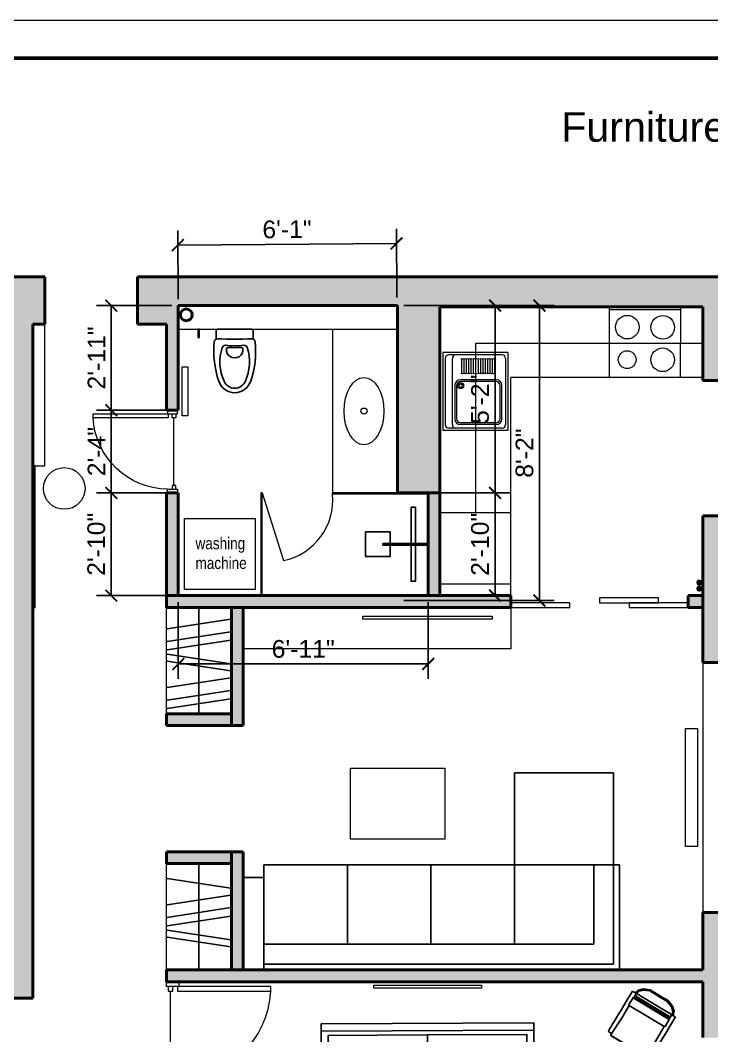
# Model space of a CAD drawing. Header units: millimetres. Extents: x -113694 to 67403, y -186630 to 63734.
# Drawn here: x 4391 to 10243, y -181784 to -173191 of the extents above; entities that cross this region are included whole.
import ezdxf

# ---------------------------------------------------------------- set-up
doc = ezdxf.new("R2010")
doc.units = ezdxf.units.MM
doc.header["$PDMODE"] = 3
doc.linetypes.add('ACAD_ISO03W100', pattern=[30, 12, -18])
for name, color, linetype, lineweight in [('0.5', 7, 'Continuous', 50), ('01 прерыпистая', 150, 'ACAD_ISO03W100', 20), ('DVERI', 11, 'Continuous', 13), ('LEST', 32, 'Continuous', 15), ('MEBLEA', 5, 'Continuous', 18), ('STEN', 7, 'Continuous', 40)]:
    doc.layers.add(name, color=color, linetype=linetype, lineweight=lineweight)
doc.layers.add('mebel', color=5, linetype='Continuous')
doc.layers.add('RAZMER', color=7, linetype='Continuous')
doc.styles.get("Standard").update_dxf_attribs({"font": 'arial.ttf'})
doc.dimstyles.new('Copy(2) of ISO-25', dxfattribs={"dimtxt": 150, "dimasz": 100, "dimexe": 125, "dimexo": 55, "dimgap": 50, "dimtad": 1, "dimdec": 0, "dimlfac": 0.03937, "dimlunit": 4, "dimtxsty": 'Standard', "dimblk": 'ARCHTICK', "dimcen": 200, "dimadec": 0, "dimazin": 0, "dimtfac": 1, "dimtdec": 0, "dimtmove": 1, "dimatfit": 3, "dimfxl": 1, "dimarcsym": 0})

# ---------------------------------------------------------------- blocks, each defined once
blk = doc.blocks.new('К')
at = {"layer": 'mebel'}
for p, q in [((2793.3, -707.9), (3093.3, -707.9)), ((2793.3, -1107.9), (2793.3, -707.9)), ((2793.3, -707.9), (3093.3, -707.9)), ((3093.3, -707.9), (3093.3, -1107.9)), ((3032.9, -1107.9), (1132.9, -1107.9)), ((1132.9, -1107.9), (1132.9, -2907.9)), ((3093.3, -1107.9), (2793.3, -1107.9)), ((3093.3, -1107.9), (2793.3, -1107.9)), ((3004.8, -1468.8), (2951.2, -1467.9)), ((2980.4, -1518.5), (3004.8, -1468.8)), ((2918.2, -1988.8), (2867.2, -1972.2)), ((2911.2, -1933.9), (2918.2, -1988.8)), ((2918.2, -2027.1), (2867.2, -2043.6)), ((2911.2, -2082), (2918.2, -2027.1)), ((3004.8, -2547.1), (2951.2, -2547.9)), ((2980.4, -2497.4), (3004.8, -2547.1)), ((2775.2, -2605.9), (2478, -2848.5)), ((2478, -2848.5), (2478, -2605.9)), ((2775.2, -2605.9), (2478, -2605.9)), ((1132.9, -2907.9), (3032.9, -2907.9)), ((2793.3, -2907.9), (3093.3, -2907.9)), ((2793.3, -3307.9), (2793.3, -2907.9)), ((2793.3, -2907.9), (3093.3, -2907.9)), ((3093.3, -2907.9), (3093.3, -3307.9)), ((3093.3, -3307.9), (2793.3, -3307.9))]:
    blk.add_line(p, q, dxfattribs=at)
for points in [[(1132.9, -2907.9), (1072.5, -2907.9), (1072.5, -1107.9), (1132.9, -1107.9)], [(3032.9, -2907.9), (3093.3, -2907.9), (3093.3, -1107.9), (3032.9, -1107.9)]]:
    blk.add_lwpolyline(points, close=True, dxfattribs=at)
for points in [[(2775.2, -1167.7), (2775.2, -2007.9), (1170.5, -2007.9), (1170.5, -1167.7), (2775.2, -1167.7)], [(2775.2, -2605.9), (2775.2, -2007.9), (1170.5, -2007.9), (1170.5, -2848.5), (2478, -2848.5)]]:
    blk.add_lwpolyline(points, dxfattribs=at)
for centre, start, end in [((2640.7, -2073.9), 62.87085, 78.61121), ((2307.8, -1624.2), 332.87085, 8.9344), ((2769.9, -1298.3), 270.44207, 278.21409), ((2769.9, -2717.5), 81.78591, 89.55793), ((2307.8, -2391.6), 351.0656, 27.12915), ((2640.7, -1942), 281.38879, 297.12915)]:
    blk.add_arc(centre, 680.9, start, end, dxfattribs=at)
blk = doc.blocks.new('*U298')
at = {"color": 132, "lineweight": 13}
for p, q in [((40.4, 53.3), (0, 53.3)), ((0, 53.3), (0, -53.3)), ((40.4, -43.6), (40.4, 53.3)), ((80.7, 16.9), (807, 16.9)), ((807, 37.1), (807, -3.2)), ((847.4, 37.1), (807, 37.1)), ((847.4, -3.2), (847.4, 37.1)), ((887.7, 53.3), (887.7, -53.3)), ((0, -53.3), (40.4, -53.3)), ((807, -3.2), (847.4, -3.2)), ((887.7, -53.3), (847.4, -53.3)), ((807, -850.6), (847.4, -850.6))]:
    blk.add_line(p, q, dxfattribs=at)
at = {"color": 132, "lineweight": 13, "extrusion": (0, 0, -1)}
for p, q in [((40.4, -3.2), (40.4, 37.1)), ((40.4, 37.1), (80.7, 37.1)), ((80.7, 37.1), (80.7, -3.2)), ((847.4, -53.3), (847.4, 53.3)), ((847.4, 53.3), (887.7, 53.3)), ((80.7, -3.2), (40.4, -3.2)), ((807, -43.6), (807, -850.6)), ((847.4, -43.6), (807, -43.6)), ((847.4, -850.6), (847.4, -43.6))]:
    blk.add_line(p, q, dxfattribs=at)
at = {"color": 132, "lineweight": 13}
blk.add_arc((849.3, -42.7), 809, 180.74978, 267.00362, dxfattribs=at)
blk = doc.blocks.new('m_62')
for p, q in [((-20.299363, 4.335547), (-24.12368, -12.513614)), ((-23.761814, 3.658938), (-21.992796, 4.925037)), ((-23.394215, 3.299642), (-21.807545, 4.445815)), ((-21.992796, 4.925037), (-20.127004, 5.137825)), ((-21.807545, 4.445815), (-20.244825, 4.618788)), ((-20.276588, 4.478812), (-20.308619, 4.337645)), ((-20.308619, 4.337645), (-20.286768, 4.332662)), ((-19.903665, 6.121826), (-20.276588, 4.478812)), ((-20.106518, 4.463124), (-18.4511, 4.086495)), ((-19.871604, 6.262994), (-19.903665, 6.121826)), ((-17.497611, 5.722857), (-19.871604, 6.262994)), ((-15.167945, 5.192828), (-17.497611, 5.722857)), ((-12.908619, 4.678774), (-15.167945, 5.192828)), ((-10.745632, 4.186654), (-12.908619, 4.678774)), ((-26.133573, -1.707077), (-25.478005, 1.160455)), ((-25.632298, -1.821136), (-25.007057, 0.954247)), ((-25.478005, 1.160455), (-23.761814, 3.658938)), ((-25.007057, 0.954247), (-23.394215, 3.299642)), ((-19.303566, 3.727436), (-22.972339, -12.436414)), ((-22.53794, -12.780619), (-18.763256, 3.849864)), ((-22.488576, -12.790489), (-18.709033, 3.861404)), ((-18.332082, 4.170895), (-22.277712, -13.212705)), ((-18.446558, 3.80168), (-22.226101, -12.850213)), ((-22.015237, -13.272428), (-18.069631, 4.111195)), ((-18.763256, 3.849864), (-19.303566, 3.727436)), ((-18.763256, 3.849864), (-18.714183, 3.838706)), ((-18.709033, 3.861404), (-18.446558, 3.80168)), ((-18.446558, 3.80168), (-18.417382, 3.795052)), ((-18.378001, -14.099979), (-14.432376, 3.283644)), ((-18.069631, 4.111195), (-18.332082, 4.170895)), ((-14.432376, 3.283644), (-18.069631, 4.111195)), ((-14.860838, 3.381109), (-14.804202, 3.368235)), ((-14.493459, 3.014588), (-8.815014, 1.722646)), ((-8.720141, 3.725815), (-10.745632, 4.186654)), ((-8.815014, 1.722646), (0, 0)), ((-6.869214, 3.304696), (-8.720141, 3.725815)), ((-5.212718, 2.927804), (-6.869214, 3.304696)), ((-5.212718, 2.927804), (-0.590282, 1.876116)), ((0, 0), (-3.94563, -17.383623)), ((-0.478708, 1.702285), (-0.822609, 0.187159)), ((-0.590282, 1.876116), (-0.478708, 1.702285)), ((0.022948, -0.005221), (0, 0)), ((-27.44075, -7.490015), (-26.133573, -1.707077)), ((-26.924434, -7.513949), (-25.632298, -1.821136)), ((-3.922683, -17.388844), (0.022948, -0.005221)), ((-0.059813, -0.38166), (-3.839355, -17.033577)), ((-3.816384, -17.038798), (-0.036841, -0.386882)), ((-0.036841, -0.386882), (-0.062352, -0.381064)), ((-0.062352, -0.381064), (-0.059813, -0.38166)), ((-0.059813, -0.38166), (-0.036841, -0.386882)), ((-27.44075, -7.490015), (-26.906567, -10.384226)), ((-26.926857, -7.500863), (-26.427173, -10.199451)), ((-26.906567, -10.384226), (-25.77998, -12.193441)), ((-26.427173, -10.199451), (-25.421047, -11.826253)), ((-25.77998, -12.193441), (-24.261331, -13.088727)), ((-25.421047, -11.826253), (-24.144363, -12.573433)), ((-24.571365, -14.454651), (-24.134349, -12.529325)), ((-24.134349, -12.529325), (-22.221386, -12.964559)), ((-24.12368, -12.513614), (-22.31909, -12.924194)), ((-22.31909, -12.924194), (-23.991429, -12.543702)), ((-23.991429, -12.543702), (-23.298096, -12.70144)), ((-22.972339, -12.436414), (-22.53794, -12.780619)), ((-22.53794, -12.780619), (-22.197365, -12.858128)), ((-22.488576, -12.790489), (-22.226101, -12.850213)), ((-22.197365, -12.856865), (-22.488576, -12.790489)), ((-22.226101, -12.850213), (-22.197365, -12.856865)), ((-22.197365, -14.994788), (-24.571365, -14.454651)), ((-22.277712, -13.212705), (-18.378001, -14.099979)), ((-19.8677, -15.524816), (-22.197365, -14.994788)), ((-17.60835, -16.038871), (-19.8677, -15.524816)), ((-18.378001, -14.099979), (-18.788427, -14.006591)), ((-18.321681, -13.851809), (-12.642336, -15.143967)), ((-15.445387, -16.530991), (-17.60835, -16.038871)), ((-13.419896, -16.99183), (-15.445387, -16.530991)), ((-11.568945, -17.412949), (-13.419896, -16.99183)), ((-12.642336, -15.143967), (-3.922683, -17.388844)), ((-3.841918, -17.032981), (-3.816384, -17.038798)), ((-9.912449, -17.789841), (-11.568945, -17.412949)), ((-8.470291, -18.117976), (-9.912449, -17.789841)), ((-7.270682, -18.390894), (-8.470291, -18.117976)), ((-6.334716, -18.603849), (-7.270682, -18.390894)), ((-5.671483, -18.754721), (-6.334716, -18.603849)), ((-5.290013, -18.841529), (-5.671483, -18.754721)), ((-5.114382, -18.733025), (-5.290013, -18.841529)), ((-4.765749, -17.197013), (-5.114382, -18.733025))]:
    blk.add_line(p, q)
blk = doc.blocks.new('WC_PLAN')
for p, q in [((0, 144.6), (0, -144.6)), ((83.3, 156.2), (11.7, 156.2)), ((83.3, -156.2), (11.7, -156.2))]:
    blk.add_line(p, q)
for centre, radius, start, end in [((108.2, 146.5), 26.7, 95.72756, 181.45303), ((185.1, -620.5), 797.6, 71.42741, 95.72756), ((11.7, 144.6), 11.7, 90, 180), ((-5667.7, 0), 5751, 358.54697, 1.45303), ((162.2, 80.6), 26.7, 107.68995, 188.45758), ((276.3, -277.1), 402.2, 66.06197, 107.68995), ((393.6, 0), 143, 288.57259, 71.42741), ((399.3, 0), 99, 293.93803, 66.06197), ((-379.8, 0), 521.2, 351.54242, 8.45758), ((168.4, 54.6), 15.6, 94.2036, 187.25196), ((-260.7, 0), 417, 352.74804, 7.25196), ((172.4, 0), 70.4, 265.7964, 94.2036), ((162.2, -80.6), 26.7, 171.54242, 252.31005), ((168.4, -54.6), 15.6, 172.74804, 265.7964), ((11.7, -144.6), 11.7, 180, 270), ((108.2, -146.5), 26.7, 178.54697, 264.27244), ((185.1, 620.5), 797.6, 264.27244, 288.57259), ((276.3, 277.1), 402.2, 252.31005, 293.93803)]:
    blk.add_arc(centre, radius, start, end)
blk = doc.blocks.new('COOKER')
at = {"linetype": 'Continuous'}
h = blk.add_hatch(dxfattribs=at)
h.set_pattern_fill('EMPTY_FILL', color=0, scale=1000000000.0, style=0)
h.set_pattern_definition([(0, (1000000000, 1000000000), (0, 1000000000), [0.01, -1000000000])])
h.paths.add_polyline_path([(-300, 0), (-300, -600), (300, -600), (300, 0)], flags=0)
at = {"layer": 'MEBLEA', "color": 0, "linetype": 'ByBlock'}
for p, q in [((-300, 0), (300, 0)), ((-300, -600), (-300, 0)), ((300, 0), (300, -600)), ((-300, -25), (300, -25)), ((300, -600), (-300, -600))]:
    blk.add_line(p, q, dxfattribs=at)
for centre, radius in [((-150, -175), 100), ((150, -175), 100), ((-150, -450), 75), ((150, -450), 100)]:
    blk.add_circle(centre, radius, dxfattribs=at)
blk = doc.blocks.new('*U301')
at = {"color": 132, "lineweight": 13}
for p, q in [((32.5, 43), (0, 43)), ((0, 43), (0, -43)), ((32.5, -35.1), (32.5, 43)), ((65.1, 13.7), (650.8, 13.7)), ((650.8, 29.9), (650.8, -2.6)), ((683.4, 29.9), (650.8, 29.9)), ((683.4, -2.6), (683.4, 29.9)), ((715.9, 43), (715.9, -43)), ((0, -43), (32.5, -43)), ((650.8, -2.6), (683.4, -2.6)), ((715.9, -43), (683.4, -43)), ((650.8, -686), (683.4, -686))]:
    blk.add_line(p, q, dxfattribs=at)
at = {"color": 132, "lineweight": 13, "extrusion": (0, 0, -1)}
for p, q in [((32.5, -2.6), (32.5, 29.9)), ((32.5, 29.9), (65.1, 29.9)), ((65.1, 29.9), (65.1, -2.6)), ((683.4, -43), (683.4, 43)), ((683.4, 43), (715.9, 43)), ((65.1, -2.6), (32.5, -2.6)), ((650.8, -35.1), (650.8, -686)), ((683.4, -35.1), (650.8, -35.1)), ((683.4, -686), (683.4, -35.1))]:
    blk.add_line(p, q, dxfattribs=at)
at = {"color": 132, "lineweight": 13}
blk.add_arc((684.9, -34.4), 652.4, 180.74978, 267.00362, dxfattribs=at)
blk = doc.blocks.new('_ArchTick')
at = {"color": 0, "linetype": 'ByBlock', "const_width": 0.15}
blk.add_lwpolyline([(-0.5, -0.5), (0.5, 0.5)], dxfattribs=at)
blk = doc.blocks.new('*D345')
at = {"layer": 'Defpoints', "color": 0, "ltscale": 3, "transparency": 16777216}
for p in [(7575.1, -175079.7), (5728.4, -175605.8), (7579.1, -175591.2)]:
    blk.add_point(p, dxfattribs=at)
at = {"layer": 'RAZMER', "color": 0, "lineweight": -2, "ltscale": 3, "transparency": 16777216}
for p, q in [((5727.9, -175550.8), (5723.4, -174969.2)), ((7578.7, -175536.2), (7574.1, -174954.7)), ((5724.3, -175094.2), (7575.1, -175079.7))]:
    blk.add_line(p, q, dxfattribs=at)
at = {"layer": 'RAZMER', "color": 0, "lineweight": -2, "ltscale": 3, "transparency": 16777216, "xscale": 100, "yscale": 100, "zscale": 100}
for p, rotation in [((7575.1, -175079.7), 0.450122999964658), ((5724.3, -175094.2), 180.4501229999646)]:
    blk.add_blockref('_ArchTick', p, dxfattribs=dict(at, rotation=rotation))
at = {"layer": 'RAZMER', "color": 0, "ltscale": 3, "transparency": 16777216, "insert": (6648.7, -174960.4), "char_height": 150, "attachment_point": 5, "rotation": 0.45012}
blk.add_mtext('6\'-1"', dxfattribs=at)
blk = doc.blocks.new('*D346')
at = {"layer": 'Defpoints', "color": 0, "ltscale": 3, "transparency": 16777216}
for p in [(5728.4, -175605.8), (5161.4, -176490.8), (5728.4, -176490.8)]:
    blk.add_point(p, dxfattribs=at)
at = {"layer": 'RAZMER', "color": 0, "lineweight": -2, "ltscale": 3, "transparency": 16777216}
for p, q in [((5673.4, -175605.8), (5036.4, -175605.8)), ((5161.4, -175605.8), (5161.4, -176490.8)), ((5673.4, -176490.8), (5036.4, -176490.8))]:
    blk.add_line(p, q, dxfattribs=at)
at = {"layer": 'RAZMER', "color": 0, "lineweight": -2, "ltscale": 3, "transparency": 16777216, "xscale": 100, "yscale": 100, "zscale": 100}
for p, rotation in [((5161.4, -175605.8), 90), ((5161.4, -176490.8), 270)]:
    blk.add_blockref('_ArchTick', p, dxfattribs=dict(at, rotation=rotation))
at = {"layer": 'RAZMER', "color": 0, "ltscale": 3, "transparency": 16777216, "insert": (5036.1, -176048.3), "char_height": 150, "attachment_point": 5, "rotation": 90}
blk.add_mtext('2\'-11"', dxfattribs=at)
blk = doc.blocks.new('*D347')
at = {"layer": 'Defpoints', "color": 0, "ltscale": 3, "transparency": 16777216}
for p in [(5728.4, -176490.8), (5161.4, -177190.8), (5728.4, -177190.8)]:
    blk.add_point(p, dxfattribs=at)
at = {"layer": 'RAZMER', "color": 0, "lineweight": -2, "ltscale": 3, "transparency": 16777216}
for p, q in [((5673.4, -176490.8), (5036.4, -176490.8)), ((5161.4, -176490.8), (5161.4, -177190.8)), ((5673.4, -177190.8), (5036.4, -177190.8))]:
    blk.add_line(p, q, dxfattribs=at)
at = {"layer": 'RAZMER', "color": 0, "lineweight": -2, "ltscale": 3, "transparency": 16777216, "xscale": 100, "yscale": 100, "zscale": 100}
for p, rotation in [((5161.4, -176490.8), 90), ((5161.4, -177190.8), 270)]:
    blk.add_blockref('_ArchTick', p, dxfattribs=dict(at, rotation=rotation))
at = {"layer": 'RAZMER', "color": 0, "ltscale": 3, "transparency": 16777216, "insert": (5036.1, -176840.8), "char_height": 150, "attachment_point": 5, "rotation": 90}
blk.add_mtext('2\'-4"', dxfattribs=at)
blk = doc.blocks.new('*D348')
at = {"layer": 'Defpoints', "color": 0, "ltscale": 3, "transparency": 16777216}
for p in [(5728.4, -177190.8), (5161.4, -178059.8), (5728.4, -178059.8)]:
    blk.add_point(p, dxfattribs=at)
at = {"layer": 'RAZMER', "color": 0, "lineweight": -2, "ltscale": 3, "transparency": 16777216}
for p, q in [((5673.4, -177190.8), (5036.4, -177190.8)), ((5161.4, -177190.8), (5161.4, -178059.8)), ((5673.4, -178059.8), (5036.4, -178059.8))]:
    blk.add_line(p, q, dxfattribs=at)
at = {"layer": 'RAZMER', "color": 0, "lineweight": -2, "ltscale": 3, "transparency": 16777216, "xscale": 100, "yscale": 100, "zscale": 100}
for p, rotation in [((5161.4, -177190.8), 90), ((5161.4, -178059.8), 270)]:
    blk.add_blockref('_ArchTick', p, dxfattribs=dict(at, rotation=rotation))
at = {"layer": 'RAZMER', "color": 0, "ltscale": 3, "transparency": 16777216, "insert": (5034.8, -177625.3), "char_height": 150, "attachment_point": 5, "rotation": 90}
blk.add_mtext('2\'-10"', dxfattribs=at)
blk = doc.blocks.new('*D349')
at = {"layer": 'Defpoints', "color": 0, "ltscale": 3, "transparency": 16777216}
for p in [(7583.4, -175605.8), (7583.4, -177190.8), (8409.7, -177190.8)]:
    blk.add_point(p, dxfattribs=at)
at = {"layer": 'RAZMER', "color": 0, "lineweight": -2, "ltscale": 3, "transparency": 16777216}
for p, q in [((7638.4, -175605.8), (8534.7, -175605.8)), ((8409.7, -175605.8), (8409.7, -177190.8)), ((7638.4, -177190.8), (8534.7, -177190.8))]:
    blk.add_line(p, q, dxfattribs=at)
at = {"layer": 'RAZMER', "color": 0, "lineweight": -2, "ltscale": 3, "transparency": 16777216, "xscale": 100, "yscale": 100, "zscale": 100}
for p, rotation in [((8409.7, -175605.8), 90), ((8409.7, -177190.8), 270)]:
    blk.add_blockref('_ArchTick', p, dxfattribs=dict(at, rotation=rotation))
at = {"layer": 'RAZMER', "color": 0, "ltscale": 3, "transparency": 16777216, "insert": (8283.1, -176398.3), "char_height": 150, "attachment_point": 5, "rotation": 90}
blk.add_mtext('5\'-2"', dxfattribs=at)
blk = doc.blocks.new('*D350')
at = {"layer": 'Defpoints', "color": 0, "ltscale": 3, "transparency": 16777216}
for p in [(7843.4, -177190.8), (7843.4, -178059.8), (8409.7, -178059.8)]:
    blk.add_point(p, dxfattribs=at)
at = {"layer": 'RAZMER', "color": 0, "lineweight": -2, "ltscale": 3, "transparency": 16777216}
for p, q in [((7898.4, -177190.8), (8534.7, -177190.8)), ((8409.7, -177190.8), (8409.7, -178059.8)), ((7898.4, -178059.8), (8534.7, -178059.8))]:
    blk.add_line(p, q, dxfattribs=at)
at = {"layer": 'RAZMER', "color": 0, "lineweight": -2, "ltscale": 3, "transparency": 16777216, "xscale": 100, "yscale": 100, "zscale": 100}
for p, rotation in [((8409.7, -177190.8), 90), ((8409.7, -178059.8), 270)]:
    blk.add_blockref('_ArchTick', p, dxfattribs=dict(at, rotation=rotation))
at = {"layer": 'RAZMER', "color": 0, "ltscale": 3, "transparency": 16777216, "insert": (8283.1, -177625.3), "char_height": 150, "attachment_point": 5, "rotation": 90}
blk.add_mtext('2\'-10"', dxfattribs=at)
blk = doc.blocks.new('*D351')
at = {"layer": 'Defpoints', "color": 0, "ltscale": 3, "transparency": 16777216}
for p in [(5728.4, -178059.8), (7843.4, -178059.8), (5728.4, -178638.1)]:
    blk.add_point(p, dxfattribs=at)
at = {"layer": 'RAZMER', "color": 0, "lineweight": -2, "ltscale": 3, "transparency": 16777216}
for p, q in [((5728.4, -178114.8), (5728.4, -178763.1)), ((7843.4, -178114.8), (7843.4, -178763.1)), ((7843.4, -178638.1), (5728.4, -178638.1))]:
    blk.add_line(p, q, dxfattribs=at)
at = {"layer": 'RAZMER', "color": 0, "lineweight": -2, "ltscale": 3, "transparency": 16777216, "xscale": 100, "yscale": 100, "zscale": 100, "rotation": 180}
blk.add_blockref('_ArchTick', (5728.4, -178638.1), dxfattribs=at)
at = {"layer": 'RAZMER', "color": 0, "lineweight": -2, "ltscale": 3, "transparency": 16777216, "xscale": 100, "yscale": 100, "zscale": 100}
blk.add_blockref('_ArchTick', (7843.4, -178638.1), dxfattribs=at)
at = {"layer": 'RAZMER', "color": 0, "ltscale": 3, "transparency": 16777216, "insert": (6785.9, -178511.5), "char_height": 150, "attachment_point": 5}
blk.add_mtext('6\'-11"', dxfattribs=at)
blk = doc.blocks.new('*D352')
at = {"layer": 'Defpoints', "color": 0, "ltscale": 3, "transparency": 16777216}
for p in [(7583.4, -175605.8), (7583.4, -178102.1), (8785.8, -178102.1)]:
    blk.add_point(p, dxfattribs=at)
at = {"layer": 'RAZMER', "color": 0, "lineweight": -2, "ltscale": 3, "transparency": 16777216}
for p, q in [((7638.4, -175605.8), (8910.8, -175605.8)), ((8785.8, -175605.8), (8785.8, -178102.1)), ((7638.4, -178102.1), (8910.8, -178102.1))]:
    blk.add_line(p, q, dxfattribs=at)
at = {"layer": 'RAZMER', "color": 0, "lineweight": -2, "ltscale": 3, "transparency": 16777216, "xscale": 100, "yscale": 100, "zscale": 100}
for p, rotation in [((8785.8, -175605.8), 90), ((8785.8, -178102.1), 270)]:
    blk.add_blockref('_ArchTick', p, dxfattribs=dict(at, rotation=rotation))
at = {"layer": 'RAZMER', "color": 0, "ltscale": 3, "transparency": 16777216, "insert": (8659.2, -176853.9), "char_height": 150, "attachment_point": 5, "rotation": 90}
blk.add_mtext('8\'-2"', dxfattribs=at)

msp = doc.modelspace()

# ---------------------------------------------------------------- hatches: boundary and pattern name
at = {"layer": 'MEBLEA'}
h = msp.add_hatch(color=256, dxfattribs=at)
h.set_gradient(color1=(147, 149, 152), color2=(147, 149, 152), tint=1)
h.paths.add_polyline_path([(10468.4, -183118.8), (10168.4, -183118.8), (10168.4, -183700.8), (7846.9, -183700.8), (6946.9, -183704.7), (6545.9, -183706.4), (6545.9, -183706), (6533.3, -183700.8), (5525.4, -183700.8), (5097.4, -183700.8), (4497.4, -183700.8), (4497.4, -182195.8), (4197.4, -182195.8), (4197.4, -183695.8), (3712.4, -183695.8), (-1283.6, -183695.8), (-1283.6, -183322.5), (-1283.6, -183240.8), (-1583.6, -183240.8), (-1583.6, -183995.8), (10468.4, -183995.8)])
h.paths.add_polyline_path([(4497.4, -175762.8), (4597.4, -175762.8), (4597.4, -175362.8), (4197.4, -175362.8), (4197.4, -181165.8), (1024.4, -181165.8), (1024.4, -181465.8), (2705.8, -181465.8), (4497.4, -181465.8)])
h.paths.add_polyline_path([(1024.4, -181165.8), (-1583.6, -181165.8), (-1583.6, -181920.8), (-1283.6, -181920.8), (-1283.6, -181465.8), (1024.4, -181465.8)])
h.paths.add_polyline_path([(10468.4, -175362.8), (5382.4, -175362.8), (5382.4, -175762.8), (5628.4, -175762.8), (5628.4, -176490.8), (5728.4, -176490.8), (5728.4, -175605.8), (7583.4, -175605.8), (7583.4, -177190.8), (7943.4, -177190.8), (7943.4, -175614.8), (9379.7, -175614.8), (9379.7, -175612.3), (9978.5, -175614.8), (10168.4, -175614.8), (10168.4, -176238.8), (10468.4, -176238.8)])
h.paths.add_polyline_path([(5728.4, -177609.8), (5720.4, -177190.8), (5636.4, -177190.8), (5628.4, -177396.1), (5628.4, -178059.8), (5728.4, -178059.8)])
h.paths.add_polyline_path([(8543.4, -178059.8), (5628.4, -178059.8), (5628.4, -178159.8), (6178.4, -178159.8), (8543.4, -178159.8), (8543.4, -178119.8)])
h.paths.add_polyline_path([(6278.4, -178159.8), (6178.4, -178159.8), (6178.4, -179059.8), (6178.4, -179159.8), (6278.4, -179159.8)])
h.paths.add_polyline_path([(7943.4, -177190.8), (7843.4, -177190.8), (7843.4, -178059.8), (7943.4, -178059.8)])
h.paths.add_polyline_path([(6178.4, -179059.8), (5628.4, -179059.8), (5628.4, -179159.8), (6178.4, -179159.8)])
h.paths.add_polyline_path([(6178.4, -180227.8), (5628.4, -180227.8), (5628.4, -180327.8), (6178.4, -180327.8)])
h.paths.add_polyline_path([(6278.4, -180227.8), (6178.4, -180227.8), (6178.4, -180327.8), (6178.4, -181227.8), (6278.4, -181227.8)])
h.paths.add_polyline_path([(10468.4, -180740.8), (10168.4, -180740.8), (10168.4, -181227.8), (5628.4, -181227.8), (5628.4, -181327.8), (10168.4, -181327.8), (10168.4, -181799.8), (10468.4, -181799.8)])
h.paths.add_polyline_path([(10168.4, -178059.8), (10043.4, -178059.8), (10043.4, -178159.8), (10168.4, -178159.8)])
h.paths.add_polyline_path([(10468.4, -177383.8), (10168.4, -177383.8), (10168.4, -178159.8), (10168.4, -178626.8), (10468.4, -178626.8)])
h.paths.add_polyline_path([(11651.4, -178294.8), (10468.4, -178294.8), (10468.4, -178526.8), (11651.4, -178526.8)])
h.paths.add_polyline_path([(13382.4, -175649.8), (10468.4, -175649.8), (10468.4, -175849.8), (13182.4, -175849.8), (13182.4, -176319.8), (13382.4, -176319.8)])
h.paths.add_polyline_path([(13382.4, -178026.8), (13182.4, -178026.8), (13182.4, -178294.8), (12457.4, -178294.8), (12457.4, -178546.9), (13182.4, -178546.9), (13182.4, -178865.9), (13382.4, -178865.9)])
h.paths.add_polyline_path([(13382.4, -180617.9), (13182.4, -180617.9), (13182.4, -181417.9), (13382.4, -181417.9)])
h.paths.add_polyline_path([(13382.4, -183210.9), (13182.4, -183210.9), (13182.4, -183602.9), (10468.4, -183602.9), (10468.4, -183802.9), (13382.4, -183802.9)])
h.paths.add_polyline_path([(10765.4, -181430.8), (10468.4, -181430.8), (10468.4, -181722.8), (10765.4, -181722.8)])
h.paths.add_polyline_path([(5728.4, -182195.8), (4497.4, -182195.8), (4497.4, -182295.8), (4658.5, -182295.8), (5728.4, -182295.8)])

# ---------------------------------------------------------------- linework, layer by layer
at = {"layer": '0.5', "linetype": 'ByBlock', "lineweight": 50}
msp.add_lwpolyline([(-2786.8, -173511.1), (14619.2, -173511.1), (14619.2, -186309.6), (-2786.8, -186309.6), (-2786.8, -173511.1)], dxfattribs=at)
at = {"layer": '01 прерыпистая', "color": 7, "linetype": 'ByBlock', "ltscale": 5, "true_color": 0xffffff}
msp.add_lwpolyline([(-4066.7, -173191.1), (14939.1, -173191.1), (14939.1, -186629.6), (-4066.7, -186629.6), (-4066.7, -173191.1)], dxfattribs=at)
at = {"layer": 'LEST'}
msp.add_line((10168.4, -178626.8), (10168.4, -180740.8), dxfattribs=at)
at = {"layer": 'mebel'}
for p, q in [((7458.8, -177632.8), (7458.8, -177617.8)), ((7458.8, -177617.8), (7843.4, -177617.8)), ((7843.4, -177632.8), (7458.8, -177632.8)), ((5903.4, -178159.8), (5903.4, -179059.8)), ((5633.4, -178341.3), (6173.4, -178259.3)), ((5633.4, -178447.3), (6173.4, -178365.3)), ((5633.4, -178518.7), (6173.4, -178436.7)), ((5633.4, -178554.7), (6173.4, -178636.7)), ((5633.4, -178615.6), (6173.4, -178697.6)), ((5633.4, -178838.1), (6173.4, -178756.1)), ((5633.4, -178944.1), (6173.4, -178862.1)), ((5633.4, -179015.5), (6173.4, -178933.5)), ((9413.3, -180337.8), (9413.3, -179558)), ((5903.4, -180327.8), (5903.4, -181227.8)), ((6453.3, -180337.8), (9245.4, -180337.8)), ((8573.3, -180337.8), (6453.3, -180337.8)), ((7159.9, -180337.8), (7159.9, -181009.9)), ((7866.6, -180337.8), (7866.6, -181009.9)), ((5633.4, -180454), (6173.4, -180535.9)), ((5633.4, -180676.5), (6173.4, -180594.5)), ((5633.4, -180782.4), (6173.4, -180700.4)), ((5633.4, -180853.9), (6173.4, -180771.9)), ((5633.4, -180889.8), (6173.4, -180971.8)), ((5633.4, -180950.7), (6173.4, -181032.7))]:
    msp.add_line(p, q, dxfattribs=at)
at = {"layer": 'mebel', "linetype": 'Continuous', "lineweight": 13}
msp.add_lwpolyline([(5892.5, -175805.8), (5892.5, -175874.5), (5908.6, -175874.5), (5908.6, -175805.8)], close=True, dxfattribs=at)
at = {"layer": 'mebel'}
for points in [[(7735, -177312), (7735, -177938.6), (7698.7, -177938.6), (7698.7, -177312)], [(7313.4, -177520.7), (7522.5, -177520.7), (7522.5, -177729.8), (7313.4, -177729.8)]]:
    msp.add_lwpolyline(points, close=True, dxfattribs=at)
for points in [[(9413.3, -179558), (8573.3, -179558)], [(8573.3, -179558), (8573.3, -181009.9)], [(6453.3, -180337.8), (6453.3, -181227.8)], [(9245.4, -181009.9), (9245.4, -180337.8)], [(9463.3, -180337.8), (9245.4, -180337.8)], [(9413.3, -181177.8), (9413.3, -180337.8)], [(9463.3, -180337.8), (9463.3, -181227.8)], [(6453.3, -180444.8), (6283.3, -180444.8)], [(6283.3, -180444.8), (6283.3, -181227.8)], [(9245.4, -181009.9), (6453.3, -181009.9)], [(9413.3, -181177.8), (6453.3, -181177.8)], [(9463.3, -181227.8), (6283.3, -181227.8)]]:
    msp.add_lwpolyline(points, dxfattribs=at)
at = {"layer": 'MEBLEA'}
for p, q in [((5728.4, -175805.8), (7583.4, -175805.8)), ((7033.4, -175805.8), (7033.4, -177190.8)), ((10168.4, -175926.8), (8243.4, -175926.8)), ((8243.4, -175926.8), (8243.4, -177359.8)), ((7968.1, -176002.3), (7968.1, -176662.7)), ((8518.1, -176002.3), (7968.1, -176002.3)), ((7988.1, -176052.3), (7988.1, -176612.7)), ((8468.1, -176022.3), (8018.1, -176022.3)), ((8048.1, -176612.7), (8048.1, -176052.3)), ((8120.6, -176052.3), (8128.1, -176059.8)), ((8128.1, -176059.8), (8135.6, -176052.3)), ((8128.1, -176175.2), (8128.1, -176059.8)), ((8140.6, -176052.3), (8148.1, -176059.8)), ((8148.1, -176059.8), (8155.6, -176052.3)), ((8148.1, -176175.2), (8148.1, -176059.8)), ((8160.6, -176052.3), (8168.1, -176059.8)), ((8168.1, -176059.8), (8175.6, -176052.3)), ((8168.1, -176175.2), (8168.1, -176059.8)), ((8180.6, -176052.3), (8188.1, -176059.8)), ((8188.1, -176059.8), (8195.6, -176052.3)), ((8188.1, -176175.2), (8188.1, -176059.8)), ((8200.6, -176052.3), (8208.1, -176059.8)), ((8208.1, -176059.8), (8215.6, -176052.3)), ((8208.1, -176175.2), (8208.1, -176059.8)), ((8220.6, -176052.3), (8228.1, -176059.8)), ((8228.1, -176059.8), (8235.6, -176052.3)), ((8228.1, -176175.2), (8228.1, -176059.8)), ((8240.6, -176052.3), (8248.1, -176059.8)), ((8248.1, -176059.8), (8255.6, -176052.3)), ((8248.1, -176175.2), (8248.1, -176059.8)), ((8260.6, -176052.3), (8268.1, -176059.8)), ((8268.1, -176059.8), (8275.6, -176052.3)), ((8268.1, -176175.2), (8268.1, -176059.8)), ((8280.6, -176052.3), (8288.1, -176059.8)), ((8288.1, -176059.8), (8295.6, -176052.3)), ((8288.1, -176175.2), (8288.1, -176059.8)), ((8300.6, -176052.3), (8308.1, -176059.8)), ((8308.1, -176059.8), (8315.6, -176052.3)), ((8308.1, -176175.2), (8308.1, -176059.8)), ((8320.6, -176052.3), (8328.1, -176059.8)), ((8328.1, -176059.8), (8335.6, -176052.3)), ((8328.1, -176175.2), (8328.1, -176059.8)), ((8340.6, -176052.3), (8348.1, -176059.8)), ((8348.1, -176059.8), (8355.6, -176052.3)), ((8348.1, -176175.2), (8348.1, -176059.8)), ((8360.6, -176052.3), (8368.1, -176059.8)), ((8368.1, -176059.8), (8375.6, -176052.3)), ((8368.1, -176175.2), (8368.1, -176059.8)), ((8380.6, -176052.3), (8388.1, -176059.8)), ((8388.1, -176059.8), (8395.6, -176052.3)), ((8388.1, -176175.2), (8388.1, -176059.8)), ((8400.6, -176052.3), (8408.1, -176059.8)), ((8408.1, -176059.8), (8415.6, -176052.3)), ((8408.1, -176175.2), (8408.1, -176059.8)), ((8498.1, -176052.3), (8498.1, -176612.7)), ((8518.1, -176002.3), (8518.1, -176662.7)), ((8418.1, -176232.7), (8118.1, -176232.7)), ((8128.1, -176175.2), (8120.6, -176182.7)), ((8128.1, -176175.2), (8135.6, -176182.7)), ((8148.1, -176175.2), (8140.6, -176182.7)), ((8148.1, -176175.2), (8155.6, -176182.7)), ((8168.1, -176175.2), (8160.6, -176182.7)), ((8168.1, -176175.2), (8175.6, -176182.7)), ((8188.1, -176175.2), (8180.6, -176182.7)), ((8188.1, -176175.2), (8195.6, -176182.7)), ((8208.1, -176175.2), (8200.6, -176182.7)), ((8208.1, -176175.2), (8215.6, -176182.7)), ((8228.1, -176175.2), (8220.6, -176182.7)), ((8228.1, -176175.2), (8235.6, -176182.7)), ((8248.1, -176175.2), (8240.6, -176182.7)), ((8248.1, -176175.2), (8255.6, -176182.7)), ((8268.1, -176175.2), (8260.6, -176182.7)), ((8268.1, -176175.2), (8275.6, -176182.7)), ((8288.1, -176175.2), (8280.6, -176182.7)), ((8288.1, -176175.2), (8295.6, -176182.7)), ((8308.1, -176175.2), (8300.6, -176182.7)), ((8308.1, -176175.2), (8315.6, -176182.7)), ((8328.1, -176175.2), (8320.6, -176182.7)), ((8328.1, -176175.2), (8335.6, -176182.7)), ((8348.1, -176175.2), (8340.6, -176182.7)), ((8348.1, -176175.2), (8355.6, -176182.7)), ((8368.1, -176175.2), (8360.6, -176182.7)), ((8368.1, -176175.2), (8375.6, -176182.7)), ((8388.1, -176175.2), (8380.6, -176182.7)), ((8388.1, -176175.2), (8395.6, -176182.7)), ((8408.1, -176175.2), (8400.6, -176182.7)), ((8408.1, -176175.2), (8415.6, -176182.7)), ((10168.4, -176214.8), (8543.4, -176214.8)), ((8543.4, -178059.8), (8543.4, -176214.8)), ((8068.1, -176282.7), (8068.1, -176562.7)), ((8083.1, -176282.7), (8083.1, -176562.7)), ((8418.1, -176247.7), (8118.1, -176247.7)), ((8453.1, -176562.7), (8453.1, -176282.7)), ((8468.1, -176562.7), (8468.1, -176282.7)), ((8518.1, -176662.7), (7968.1, -176662.7)), ((8468.1, -176642.7), (8018.1, -176642.7)), ((8418.1, -176597.7), (8118.1, -176597.7)), ((8418.1, -176612.7), (8118.1, -176612.7)), ((6428.4, -177190.8), (6428.4, -178059.8)), ((6438.4, -177190.8), (6620.3, -177762.5)), ((7843.4, -177190.8), (7033.4, -177190.8))]:
    msp.add_line(p, q, dxfattribs=at)
for points in [[(4497.4, -176962.8), (4597.4, -176962.8), (4597.4, -175762.8), (4497.4, -175762.8), (4497.4, -176962.8)], [(4497.4, -176962.8), (4497.4, -178159.8), (4517.4, -178159.8), (4517.4, -176962.8), (4497.4, -176962.8)], [(6428.4, -177190.8), (6428.4, -178059.8), (6438.4, -178059.8), (6438.4, -177190.8), (6428.4, -177190.8)], [(7033.4, -177190.8), (7843.4, -177190.8), (7843.4, -177200.8), (7033.4, -177200.8), (7033.4, -177190.8)], [(5779.9, -177408.2), (6379.9, -177408.2), (6379.9, -178008.2), (5779.9, -178008.2), (5779.9, -177408.2)], [(8543.4, -178159.8), (9043.4, -178159.8), (9043.4, -178119.8), (8543.4, -178119.8), (8543.4, -178159.8)], [(9293.4, -178119.8), (9793.4, -178119.8), (9793.4, -178079.8), (9293.4, -178079.8), (9293.4, -178119.8)], [(9543.4, -178159.8), (10043.4, -178159.8), (10043.4, -178119.8), (9543.4, -178119.8), (9543.4, -178159.8)], [(10022, -179183.8), (10122, -179183.8), (10122, -180183.8), (10022, -180183.8), (10022, -179183.8)], [(7985.8, -179520.9), (7985.8, -180120.9), (7185.8, -180120.9), (7185.8, -179520.9), (7985.8, -179520.9)]]:
    msp.add_lwpolyline(points, dxfattribs=at)
for points in [[(5808.9, -176123.2), (5808.9, -176537.4), (5760.9, -176537.4), (5760.9, -176123.2)], [(7943.4, -177959.8), (8543.4, -177959.8), (8543.4, -177359.8), (7943.4, -177359.8)], [(5628.4, -178159.8), (6178.4, -178159.8), (6178.4, -179059.8), (5628.4, -179059.8)], [(6278.4, -178159.8), (8543.4, -178159.8), (8543.4, -178509.8), (6278.4, -178509.8)], [(7289.6, -178235), (8385.3, -178235), (8385.3, -178259.7), (7289.6, -178259.7)], [(5628.4, -180327.8), (6178.4, -180327.8), (6178.4, -181227.8), (5628.4, -181227.8)], [(7383.4, -181356), (8293.7, -181356), (8293.7, -181380.8), (7383.4, -181380.8)]]:
    msp.add_lwpolyline(points, close=True, dxfattribs=at)
for centre, radius in [((8118.1, -176282.7), 25), ((8118.1, -176282.7), 15), ((7300.1, -176498.3), 26.3), ((4763, -177153.2), 176.3)]:
    msp.add_circle(centre, radius, dxfattribs=at)
for centre, radius, start, end in [((8018.1, -176052.3), 30, 90, 180), ((8078.1, -176052.3), 30, 90, 180), ((8468.1, -176052.3), 30, 0, 90), ((8118.1, -176282.7), 50, 90, 180), ((8418.1, -176282.7), 50, 0, 90), ((8118.1, -176282.7), 35, 90, 180), ((8418.1, -176282.7), 35, 0, 90), ((8118.1, -176562.7), 50, 180, 270), ((8118.1, -176562.7), 35, 180, 270), ((8418.1, -176562.7), 50, 270, 0), ((8418.1, -176562.7), 35, 270, 0), ((8018.1, -176612.7), 30, 180, 270), ((8078.1, -176612.7), 30, 180, 270), ((8468.1, -176612.7), 30, 270, 0), ((6513.1, -177251), 522.7, 281.83512, 5.51037)]:
    msp.add_arc(centre, radius, start, end, dxfattribs=at)
msp.add_ellipse((7300.1, -176498.3), major_axis=(0, -284.5), ratio=0.592971, dxfattribs=at)
at = {"layer": 'STEN'}
for p, q in [((4597.4, -175362.8), (4197.4, -175362.8)), ((4597.4, -175362.8), (4597.4, -175762.8)), ((5382.4, -175362.8), (5382.4, -175762.8)), ((5382.4, -175362.8), (10468.4, -175362.8)), ((5728.4, -176490.8), (5728.4, -175605.8)), ((5728.4, -175605.8), (7583.4, -175605.8)), ((7583.4, -175605.8), (7583.4, -177190.8)), ((10168.4, -175614.8), (7943.4, -175614.8)), ((7943.4, -175614.8), (7943.4, -177190.8)), ((10168.4, -176238.8), (10168.4, -175614.8)), ((4597.4, -175762.8), (4497.4, -175762.8)), ((4497.4, -175762.8), (4497.4, -181465.8)), ((5382.4, -175762.8), (5628.4, -175762.8)), ((5628.4, -175762.8), (5628.4, -176490.8)), ((10168.4, -176238.8), (10468.4, -176238.8)), ((5628.4, -176490.8), (5728.4, -176490.8)), ((5628.4, -177190.8), (5628.4, -178059.8)), ((5628.4, -177190.8), (5728.4, -177190.8)), ((5728.4, -177190.8), (5728.4, -178059.8)), ((7583.4, -177190.8), (7943.4, -177190.8)), ((7843.4, -177190.8), (7843.4, -178059.8)), ((7943.4, -177190.8), (7943.4, -178059.8)), ((10168.4, -178159.8), (10168.4, -177383.8)), ((10168.4, -177383.8), (10468.4, -177383.8)), ((5628.4, -178059.8), (8543.4, -178059.8)), ((5628.4, -178059.8), (5628.4, -178159.8)), ((8543.4, -178059.8), (8543.4, -178159.8)), ((10043.4, -178059.8), (10043.4, -178159.8)), ((10043.4, -178059.8), (10168.4, -178059.8)), ((8543.4, -178159.8), (5628.4, -178159.8)), ((6178.4, -178159.8), (6178.4, -179159.8)), ((6278.4, -178159.8), (6278.4, -179159.8)), ((10043.4, -178159.8), (10168.4, -178159.8)), ((10168.4, -178159.8), (10168.4, -178626.8)), ((10168.4, -178626.8), (10468.4, -178626.8)), ((6178.4, -179059.8), (5628.4, -179059.8)), ((5628.4, -179059.8), (5628.4, -179159.8)), ((6278.4, -179159.8), (5628.4, -179159.8)), ((6278.4, -180227.8), (5628.4, -180227.8)), ((5628.4, -180227.8), (5628.4, -180327.8)), ((6178.4, -180227.8), (6178.4, -181227.8)), ((6278.4, -180227.8), (6278.4, -181227.8)), ((6178.4, -180327.8), (5628.4, -180327.8)), ((10168.4, -180740.8), (10468.4, -180740.8)), ((10168.4, -180740.8), (10168.4, -181227.8)), ((10168.4, -181227.8), (5628.4, -181227.8)), ((5628.4, -181227.8), (5628.4, -181327.8)), ((10168.4, -181327.8), (5628.4, -181327.8)), ((10168.4, -181327.8), (10168.4, -181799.8)), ((4497.4, -181465.8), (-1283.6, -181465.8))]:
    msp.add_line(p, q, dxfattribs=at)
for centre, radius in [((5795.6, -175683.9), 50), ((10139.1, -177949.1), 14), ((10139.1, -178000.2), 14)]:
    msp.add_circle(centre, radius, dxfattribs=at)

# ---------------------------------------------------------------- block references
at = {"layer": 'DVERI', "yscale": 0.9777777777397442, "zscale": 0.9777777777397442}
for name, p, xscale, rotation in [('*U301', (5678.4, -177190.8), -0.9777777777397442, 270), ('*U298', (5680.4, -182195.8), 0.9777777777397442, 90.00000000000001)]:
    msp.add_blockref(name, p, dxfattribs=dict(at, xscale=xscale, rotation=rotation))
at = {"layer": 'mebel', "rotation": 359.7662935609026}
msp.add_blockref('COOKER', (9679.7, -175613.6), dxfattribs=at)
at = {"layer": 'mebel', "linetype": 'Continuous', "lineweight": 13, "xscale": -1, "rotation": 90}
msp.add_blockref('WC_PLAN', (6205.9, -175805.8), dxfattribs=at)
at = {"layer": 'mebel', "xscale": 20, "yscale": 20, "zscale": 20, "rotation": 251.7832289510326}
msp.add_blockref('m_62', (9693.3, -181963.9), dxfattribs=at)
at = {"layer": 'MEBLEA', "rotation": 270.2474193365086}
msp.add_blockref('К', (9841.4, -180598.8), dxfattribs=at)

# ---------------------------------------------------------------- texts
msp.add_text('Furniture layout plan Option 5', height=250).set_placement((8968.8, -174218.6))
at = {"layer": 'mebel', "linetype": 'Continuous', "lineweight": 13, "insert": (5874.4, -177567.2), "char_height": 100, "attachment_point": 1}
msp.add_mtext_dynamic_manual_height_columns('{\\fArial Narrow|b0|i0|c0|p34;washing\\Pmachine}', width=2930.267, gutter_width=12.5, heights=[0], dxfattribs=at)

# ---------------------------------------------------------------- dimensions: what is measured, and where the dimension line sits
at = {"layer": 'RAZMER', "ltscale": 3}
dim = msp.add_aligned_dim(p1=(5728.4, -175605.8), p2=(7579.1, -175591.2), distance=511.6, dimstyle='Copy(2) of ISO-25', dxfattribs=at)
dim.commit()
dim.dimension.update_dxf_attribs({"geometry": '*D345', "text_midpoint": (6648.7, -174960.4)})
for base, p1, p2, picture, middle in [((5161.4, -176490.8), (5728.4, -175605.8), (5728.4, -176490.8), '*D346', (5036.1, -176048.3)), ((8409.7, -177190.8), (7583.4, -175605.8), (7583.4, -177190.8), '*D349', (8283.1, -176398.3)), ((8785.8, -178102.1), (7583.4, -175605.8), (7583.4, -178102.1), '*D352', (8659.2, -176853.9)), ((5161.4, -177190.8), (5728.4, -176490.8), (5728.4, -177190.8), '*D347', (5036.1, -176840.8)), ((5161.4, -178059.8), (5728.4, -177190.8), (5728.4, -178059.8), '*D348', (5034.8, -177625.3)), ((8409.7, -178059.8), (7843.4, -177190.8), (7843.4, -178059.8), '*D350', (8283.1, -177625.3))]:
    dim = msp.add_linear_dim(base=base, p1=p1, p2=p2, angle=90, dimstyle='Copy(2) of ISO-25', dxfattribs=at)
    dim.commit()
    dim.dimension.update_dxf_attribs({"geometry": picture, "text_midpoint": middle})
dim = msp.add_linear_dim(base=(5728.4, -178638.1), p1=(7843.4, -178059.8), p2=(5728.4, -178059.8), dimstyle='Copy(2) of ISO-25', dxfattribs=at)
dim.commit()
dim.dimension.update_dxf_attribs({"geometry": '*D351', "text_midpoint": (6785.9, -178511.5)})

doc.saveas('drawing.dxf')
